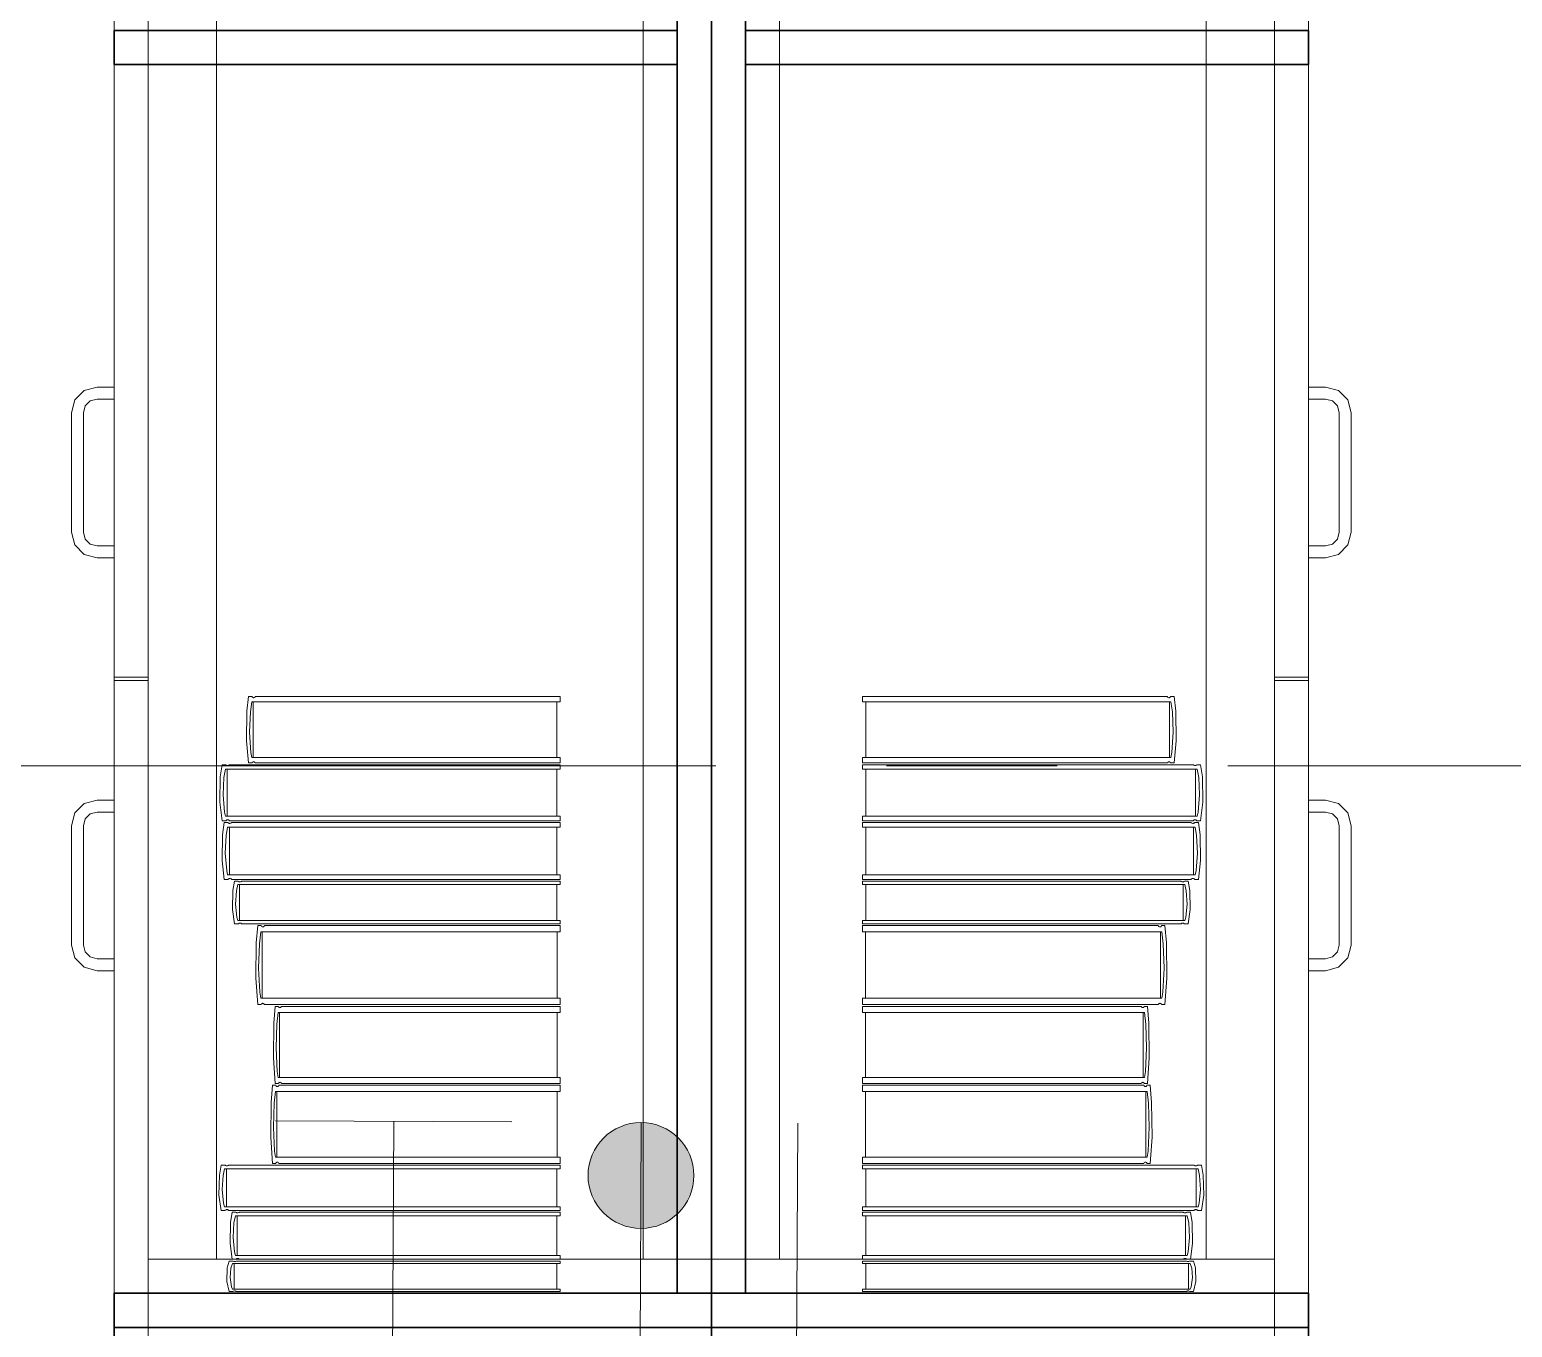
# Model space of a CAD drawing. Header units: inches. Extents: x -19 to 5698, y -728 to 92.
# Drawn here: x 288.664 to 289.534, y 23.352 to 24.113 of the extents above; entities that cross this region are included whole.
import ezdxf

# ---------------------------------------------------------------- set-up
doc = ezdxf.new("R2010")
doc.units = ezdxf.units.IN
doc.header["$MEASUREMENT"] = 0
doc.set_wipeout_variables(frame=1)
for name, pattern in [('HIDDEN', [0.375, 0.25, -0.125]), ('Punto & Raya', [0.65, 0.5, -0.075, 0, -0.075]), ('RAYITAS', [0.375, 0.25, -0.125]), ('Wipeout_Contour', [1, 0, -1])]:
    doc.linetypes.add(name, pattern=pattern)
for name, color, linetype, lineweight in [('00 conduct tomacorr', 120, 'HIDDEN', 30), ('T-TECHO-E', 150, 'Continuous', 20), ('TOMACORRIENTE', 22, 'RAYITAS', 9)]:
    doc.layers.add(name, color=color, linetype=linetype, lineweight=lineweight)
doc.layers.add('Interior - Mobiliario', color=7, linetype='Continuous')
doc.layers.add('Marcador - Secciones', color=7, linetype='Continuous')

# ---------------------------------------------------------------- blocks, each defined once
blk = doc.blocks.new('a')
at = {"layer": 'TOMACORRIENTE', "ltscale": 0.05}
h = blk.add_hatch(color=4, dxfattribs=at)
edge = h.paths.add_edge_path()
edge.add_arc((0, 0.0752), 0.02106, 0, 360)
at = {"layer": 'TOMACORRIENTE', "color": 4}
for p, q in [((-0.14553, 0.09625), (-0.0515, 0.09625)), ((-0.09851, 0.09625), (-0.09851, -0.09657)), ((0, 0.09625), (0, -0.09625)), ((0.06232, -0.09625), (0.06232, 0.09625))]:
    blk.add_line(p, q, dxfattribs=at)
blk.add_circle((0, 0.0752), 0.02106, dxfattribs=at)
blk = doc.blocks.new('CABLE 3FACE')
at = {"layer": 'T-TECHO-E', "rotation": 59.94170052614085}
blk.add_blockref('a', (0, 0), dxfattribs=at)

msp = doc.modelspace()

# ---------------------------------------------------------------- linework, layer by layer
at = {"layer": 'Interior - Mobiliario', "color": 175, "linetype": 'Continuous', "lineweight": 13}
for p, q in [((288.73403, 24.83237), (288.73403, 23.37237)), ((289.04403, 23.37237), (289.04403, 24.83237)), ((289.08403, 23.37237), (289.08403, 24.83237)), ((289.39403, 24.83237), (289.39403, 23.37237)), ((288.69104, 23.89587), (288.69653, 23.90136)), ((288.69653, 23.90136), (288.70403, 23.90337)), ((288.70403, 23.90337), (288.71403, 23.90337)), ((288.71403, 23.90337), (288.71403, 23.89637)), ((289.42403, 23.90337), (289.41403, 23.90337)), ((289.41403, 23.90337), (289.41403, 23.89637)), ((289.43153, 23.90136), (289.42403, 23.90337)), ((289.43702, 23.89587), (289.43153, 23.90136)), ((288.68903, 23.88837), (288.69104, 23.89587)), ((288.6971, 23.89237), (288.69603, 23.88837)), ((288.70003, 23.8953), (288.6971, 23.89237)), ((288.70403, 23.89637), (288.70003, 23.8953)), ((288.71403, 23.89637), (288.70403, 23.89637)), ((289.41403, 23.89637), (289.42403, 23.89637)), ((289.42403, 23.89637), (289.42803, 23.8953)), ((289.42803, 23.8953), (289.43096, 23.89237)), ((289.43096, 23.89237), (289.43203, 23.88837)), ((289.43903, 23.88837), (289.43702, 23.89587)), ((288.68903, 23.81837), (288.68903, 23.88837)), ((288.69603, 23.88837), (288.69603, 23.81837)), ((289.43203, 23.88837), (289.43203, 23.81837)), ((289.43903, 23.81837), (289.43903, 23.88837)), ((288.69104, 23.81087), (288.68903, 23.81837)), ((288.69603, 23.81837), (288.6971, 23.81437)), ((288.6971, 23.81437), (288.70003, 23.81144)), ((288.70003, 23.81144), (288.70403, 23.81037)), ((289.42803, 23.81144), (289.42403, 23.81037)), ((289.43096, 23.81437), (289.42803, 23.81144)), ((289.43203, 23.81837), (289.43096, 23.81437)), ((289.43702, 23.81087), (289.43903, 23.81837)), ((288.69653, 23.80538), (288.69104, 23.81087)), ((288.70403, 23.80337), (288.69653, 23.80538)), ((288.70403, 23.81037), (288.71403, 23.81037)), ((288.71403, 23.80337), (288.70403, 23.80337)), ((288.71403, 23.81037), (288.71403, 23.80337)), ((289.42403, 23.81037), (289.41403, 23.81037)), ((289.41403, 23.81037), (289.41403, 23.80337)), ((289.41403, 23.80337), (289.42403, 23.80337)), ((289.42403, 23.80337), (289.43153, 23.80538)), ((289.43153, 23.80538), (289.43702, 23.81087)), ((288.71403, 23.73337), (288.73403, 23.73337)), ((289.41403, 23.73337), (289.39403, 23.73337)), ((288.71403, 23.73137), (288.73403, 23.73137)), ((289.41403, 23.73137), (289.39403, 23.73137)), ((288.79284, 23.722), (288.79184, 23.71347)), ((288.79483, 23.722), (288.79284, 23.722)), ((288.79383, 23.71306), (288.79467, 23.71889)), ((288.79467, 23.71889), (288.97537, 23.71889)), ((288.79493, 23.72184), (288.79483, 23.722)), ((288.79516, 23.72161), (288.79493, 23.72184)), ((288.79541, 23.72144), (288.79516, 23.72161)), ((288.79567, 23.72135), (288.79541, 23.72144)), ((288.79558, 23.71889), (288.79558, 23.68623)), ((288.79594, 23.72135), (288.79567, 23.72135)), ((288.79621, 23.72142), (288.79594, 23.72135)), ((288.79646, 23.72156), (288.79621, 23.72142)), ((288.7967, 23.72179), (288.79646, 23.72156)), ((288.79685, 23.722), (288.7967, 23.72179)), ((288.97537, 23.722), (288.79685, 23.722)), ((288.97355, 23.68623), (288.97355, 23.71889)), ((288.97537, 23.71889), (288.97537, 23.722)), ((289.15269, 23.71889), (289.15269, 23.722)), ((289.15269, 23.722), (289.33121, 23.722)), ((289.33339, 23.71889), (289.15269, 23.71889)), ((289.15451, 23.68623), (289.15451, 23.71889)), ((289.33121, 23.722), (289.33136, 23.72179)), ((289.33136, 23.72179), (289.3316, 23.72156)), ((289.3316, 23.72156), (289.33185, 23.72142)), ((289.33185, 23.72142), (289.33212, 23.72135)), ((289.33212, 23.72135), (289.33239, 23.72135)), ((289.33239, 23.72135), (289.33265, 23.72144)), ((289.33248, 23.71889), (289.33248, 23.68623)), ((289.33265, 23.72144), (289.3329, 23.72161)), ((289.3329, 23.72161), (289.33313, 23.72184)), ((289.33313, 23.72184), (289.33323, 23.722)), ((289.33323, 23.722), (289.33522, 23.722)), ((289.33423, 23.71306), (289.33339, 23.71889)), ((289.33522, 23.722), (289.33622, 23.71347)), ((288.79184, 23.71347), (288.79162, 23.69609)), ((288.79336, 23.7011), (288.79383, 23.71306)), ((289.33469, 23.7011), (289.33423, 23.71306)), ((289.33622, 23.71347), (289.33644, 23.69609)), ((288.79413, 23.68918), (288.79336, 23.7011)), ((289.33393, 23.68918), (289.33469, 23.7011)), ((288.79162, 23.69609), (288.79284, 23.68312)), ((289.33644, 23.69609), (289.33522, 23.68312)), ((288.77726, 23.68212), (288.77618, 23.67491)), ((288.77941, 23.68212), (288.77726, 23.68212)), ((288.77952, 23.682), (288.77941, 23.68212)), ((288.77977, 23.6818), (288.77952, 23.682)), ((288.78005, 23.68166), (288.77977, 23.6818)), ((288.78033, 23.68158), (288.78005, 23.68166)), ((288.78063, 23.68157), (288.78033, 23.68158)), ((288.78091, 23.68163), (288.78063, 23.68157)), ((288.78119, 23.68176), (288.78091, 23.68163)), ((288.78145, 23.68195), (288.78119, 23.68176)), ((288.78161, 23.68212), (288.78145, 23.68195)), ((288.97537, 23.68212), (288.78161, 23.68212)), ((288.79284, 23.68312), (288.79483, 23.68312)), ((288.79467, 23.68623), (288.79413, 23.68918)), ((288.97537, 23.68623), (288.79467, 23.68623)), ((288.79483, 23.68312), (288.79498, 23.68333)), ((288.79498, 23.68333), (288.79521, 23.68355)), ((288.79521, 23.68355), (288.79547, 23.6837)), ((288.79547, 23.6837), (288.79573, 23.68377)), ((288.79573, 23.68377), (288.796, 23.68376)), ((288.796, 23.68376), (288.79626, 23.68368)), ((288.79626, 23.68368), (288.79652, 23.68351)), ((288.79652, 23.68351), (288.79675, 23.68327)), ((288.79675, 23.68327), (288.79685, 23.68312)), ((288.79685, 23.68312), (288.97537, 23.68312)), ((288.97537, 23.68312), (288.97537, 23.68623)), ((288.97537, 23.67949), (288.97537, 23.68212)), ((289.15269, 23.68312), (289.15269, 23.68623)), ((289.15269, 23.68623), (289.33339, 23.68623)), ((289.33121, 23.68312), (289.15269, 23.68312)), ((289.15269, 23.67949), (289.15269, 23.68212)), ((289.15269, 23.68212), (289.34645, 23.68212)), ((289.33131, 23.68327), (289.33121, 23.68312)), ((289.33154, 23.68351), (289.33131, 23.68327)), ((289.33179, 23.68368), (289.33154, 23.68351)), ((289.33206, 23.68376), (289.33179, 23.68368)), ((289.33233, 23.68377), (289.33206, 23.68376)), ((289.33259, 23.6837), (289.33233, 23.68377)), ((289.33285, 23.68355), (289.33259, 23.6837)), ((289.33308, 23.68333), (289.33285, 23.68355)), ((289.33323, 23.68312), (289.33308, 23.68333)), ((289.33522, 23.68312), (289.33323, 23.68312)), ((289.33339, 23.68623), (289.33393, 23.68918)), ((289.34645, 23.68212), (289.34661, 23.68195)), ((289.34661, 23.68195), (289.34687, 23.68176)), ((289.34687, 23.68176), (289.34714, 23.68163)), ((289.34714, 23.68163), (289.34743, 23.68157)), ((289.34743, 23.68157), (289.34772, 23.68158)), ((289.34772, 23.68158), (289.34801, 23.68166)), ((289.34801, 23.68166), (289.34828, 23.6818)), ((289.34828, 23.6818), (289.34853, 23.682)), ((289.34853, 23.682), (289.34864, 23.68212)), ((289.34864, 23.68212), (289.3508, 23.68212)), ((289.3508, 23.68212), (289.35188, 23.67491)), ((288.77618, 23.67491), (288.77593, 23.66022)), ((288.77783, 23.66445), (288.77833, 23.67457)), ((288.77833, 23.67457), (288.77924, 23.67949)), ((288.77924, 23.67949), (288.97537, 23.67949)), ((288.78023, 23.67949), (288.78023, 23.65188)), ((288.97339, 23.65188), (288.97339, 23.67949)), ((289.34882, 23.67949), (289.15269, 23.67949)), ((289.15467, 23.65188), (289.15467, 23.67949)), ((289.34783, 23.67949), (289.34783, 23.65188)), ((289.34973, 23.67457), (289.34882, 23.67949)), ((289.35023, 23.66445), (289.34973, 23.67457)), ((289.35188, 23.67491), (289.35213, 23.66022)), ((288.77865, 23.65438), (288.77783, 23.66445)), ((289.3494, 23.65438), (289.35023, 23.66445)), ((288.69653, 23.65936), (288.69104, 23.65387)), ((288.70403, 23.66137), (288.69653, 23.65936)), ((288.71403, 23.66137), (288.70403, 23.66137)), ((288.71403, 23.65437), (288.71403, 23.66137)), ((288.77593, 23.66022), (288.77726, 23.64925)), ((289.35213, 23.66022), (289.3508, 23.64925)), ((289.41403, 23.66137), (289.42403, 23.66137)), ((289.41403, 23.65437), (289.41403, 23.66137)), ((289.42403, 23.66137), (289.43153, 23.65936)), ((289.43153, 23.65936), (289.43702, 23.65387)), ((288.69104, 23.65387), (288.68903, 23.64637)), ((288.68903, 23.64637), (288.68903, 23.57637)), ((288.69603, 23.64637), (288.6971, 23.65037)), ((288.69603, 23.57637), (288.69603, 23.64637)), ((288.6971, 23.65037), (288.70003, 23.6533)), ((288.70003, 23.6533), (288.70403, 23.65437)), ((288.70403, 23.65437), (288.71403, 23.65437)), ((288.77726, 23.64925), (288.77941, 23.64925)), ((288.77857, 23.64825), (288.77749, 23.64093)), ((288.78071, 23.64825), (288.77857, 23.64825)), ((288.77924, 23.65188), (288.77865, 23.65438)), ((288.97537, 23.65188), (288.77924, 23.65188)), ((288.77941, 23.64925), (288.77958, 23.64943)), ((288.77958, 23.64943), (288.77983, 23.64962)), ((288.77983, 23.64962), (288.78011, 23.64974)), ((288.78011, 23.64974), (288.7804, 23.6498)), ((288.7804, 23.6498), (288.78069, 23.6498)), ((288.78069, 23.6498), (288.78098, 23.64972)), ((288.78082, 23.64812), (288.78071, 23.64825)), ((288.78107, 23.64792), (288.78082, 23.64812)), ((288.78098, 23.64972), (288.78125, 23.64958)), ((288.78134, 23.64778), (288.78107, 23.64792)), ((288.78125, 23.64958), (288.7815, 23.64938)), ((288.78162, 23.6477), (288.78134, 23.64778)), ((288.7815, 23.64938), (288.78161, 23.64925)), ((288.78161, 23.64925), (288.97537, 23.64925)), ((288.78191, 23.6477), (288.78162, 23.6477)), ((288.7822, 23.64776), (288.78191, 23.6477)), ((288.78247, 23.64788), (288.7822, 23.64776)), ((288.78273, 23.64807), (288.78247, 23.64788)), ((288.78289, 23.64825), (288.78273, 23.64807)), ((288.97537, 23.64825), (288.78289, 23.64825)), ((288.97537, 23.64925), (288.97537, 23.65188)), ((288.97537, 23.64558), (288.97537, 23.64825)), ((289.15269, 23.64925), (289.15269, 23.65188)), ((289.15269, 23.65188), (289.34882, 23.65188)), ((289.34645, 23.64925), (289.15269, 23.64925)), ((289.15269, 23.64558), (289.15269, 23.64825)), ((289.15269, 23.64825), (289.34517, 23.64825)), ((289.34517, 23.64825), (289.34533, 23.64807)), ((289.34533, 23.64807), (289.34558, 23.64788)), ((289.34558, 23.64788), (289.34586, 23.64776)), ((289.34586, 23.64776), (289.34615, 23.6477)), ((289.34615, 23.6477), (289.34644, 23.6477)), ((289.34644, 23.6477), (289.34672, 23.64778)), ((289.34656, 23.64938), (289.34645, 23.64925)), ((289.34681, 23.64958), (289.34656, 23.64938)), ((289.34672, 23.64778), (289.34699, 23.64792)), ((289.34708, 23.64972), (289.34681, 23.64958)), ((289.34699, 23.64792), (289.34724, 23.64812)), ((289.34737, 23.6498), (289.34708, 23.64972)), ((289.34724, 23.64812), (289.34735, 23.64825)), ((289.34735, 23.64825), (289.34949, 23.64825)), ((289.34766, 23.6498), (289.34737, 23.6498)), ((289.34795, 23.64974), (289.34766, 23.6498)), ((289.34822, 23.64962), (289.34795, 23.64974)), ((289.34848, 23.64943), (289.34822, 23.64962)), ((289.34864, 23.64925), (289.34848, 23.64943)), ((289.3508, 23.64925), (289.34864, 23.64925)), ((289.34882, 23.65188), (289.3494, 23.65438)), ((289.34949, 23.64825), (289.35056, 23.64093)), ((289.42403, 23.65437), (289.41403, 23.65437)), ((289.42803, 23.6533), (289.42403, 23.65437)), ((289.43096, 23.65037), (289.42803, 23.6533)), ((289.43203, 23.64637), (289.43096, 23.65037)), ((289.43203, 23.57637), (289.43203, 23.64637)), ((289.43702, 23.65387), (289.43903, 23.64637)), ((289.43903, 23.64637), (289.43903, 23.57637)), ((288.77749, 23.64093), (288.77725, 23.626)), ((288.77913, 23.6303), (288.77963, 23.64058)), ((288.77963, 23.64058), (288.78054, 23.64558)), ((288.78054, 23.64558), (288.97537, 23.64558)), ((288.78152, 23.64558), (288.78152, 23.61753)), ((288.9734, 23.61753), (288.9734, 23.64558)), ((289.34752, 23.64558), (289.15269, 23.64558)), ((289.15465, 23.61753), (289.15465, 23.64558)), ((289.34654, 23.64558), (289.34654, 23.61753)), ((289.34842, 23.64058), (289.34752, 23.64558)), ((289.34892, 23.6303), (289.34842, 23.64058)), ((289.35056, 23.64093), (289.35081, 23.626)), ((288.77996, 23.62006), (288.77913, 23.6303)), ((289.3481, 23.62006), (289.34892, 23.6303)), ((288.77725, 23.626), (288.77857, 23.61486)), ((288.78054, 23.61753), (288.77996, 23.62006)), ((289.34752, 23.61753), (289.3481, 23.62006)), ((289.35081, 23.626), (289.34949, 23.61486)), ((288.77857, 23.61486), (288.78071, 23.61486)), ((288.97537, 23.61753), (288.78054, 23.61753)), ((288.78071, 23.61486), (288.78087, 23.61504)), ((288.78087, 23.61504), (288.78113, 23.61523)), ((288.78113, 23.61523), (288.7814, 23.61536)), ((288.7814, 23.61536), (288.78169, 23.61542)), ((288.78169, 23.61542), (288.78198, 23.61541)), ((288.78198, 23.61541), (288.78226, 23.61533)), ((288.78226, 23.61533), (288.78253, 23.61519)), ((288.78253, 23.61519), (288.78278, 23.61499)), ((288.78278, 23.61499), (288.78289, 23.61486)), ((288.78289, 23.61486), (288.97537, 23.61486)), ((288.78461, 23.61386), (288.78357, 23.60836)), ((288.78669, 23.61386), (288.78461, 23.61386)), ((288.78564, 23.6081), (288.78652, 23.61185)), ((288.78652, 23.61185), (288.97537, 23.61185)), ((288.78679, 23.61376), (288.78669, 23.61386)), ((288.78703, 23.61361), (288.78679, 23.61376)), ((288.7873, 23.6135), (288.78703, 23.61361)), ((288.78757, 23.61345), (288.7873, 23.6135)), ((288.78748, 23.61185), (288.78748, 23.5908)), ((288.78785, 23.61344), (288.78757, 23.61345)), ((288.78813, 23.61349), (288.78785, 23.61344)), ((288.7884, 23.61358), (288.78813, 23.61349)), ((288.78864, 23.61372), (288.7884, 23.61358)), ((288.7888, 23.61386), (288.78864, 23.61372)), ((288.97537, 23.61386), (288.7888, 23.61386)), ((288.97346, 23.5908), (288.97346, 23.61185)), ((288.97537, 23.61486), (288.97537, 23.61753)), ((288.97537, 23.61185), (288.97537, 23.61386)), ((289.15269, 23.61486), (289.15269, 23.61753)), ((289.15269, 23.61753), (289.34752, 23.61753)), ((289.34517, 23.61486), (289.15269, 23.61486)), ((289.15269, 23.61185), (289.15269, 23.61386)), ((289.15269, 23.61386), (289.33926, 23.61386)), ((289.34154, 23.61185), (289.15269, 23.61185)), ((289.15459, 23.5908), (289.15459, 23.61185)), ((289.33926, 23.61386), (289.33941, 23.61372)), ((289.33941, 23.61372), (289.33966, 23.61358)), ((289.33966, 23.61358), (289.33993, 23.61349)), ((289.33993, 23.61349), (289.3402, 23.61344)), ((289.3402, 23.61344), (289.34049, 23.61345)), ((289.34049, 23.61345), (289.34076, 23.6135)), ((289.34058, 23.61185), (289.34058, 23.5908)), ((289.34076, 23.6135), (289.34102, 23.61361)), ((289.34102, 23.61361), (289.34127, 23.61376)), ((289.34127, 23.61376), (289.34137, 23.61386)), ((289.34137, 23.61386), (289.34344, 23.61386)), ((289.34241, 23.6081), (289.34154, 23.61185)), ((289.34344, 23.61386), (289.34449, 23.60836)), ((289.34528, 23.61499), (289.34517, 23.61486)), ((289.34553, 23.61519), (289.34528, 23.61499)), ((289.3458, 23.61533), (289.34553, 23.61519)), ((289.34608, 23.61541), (289.3458, 23.61533)), ((289.34637, 23.61542), (289.34608, 23.61541)), ((289.34666, 23.61536), (289.34637, 23.61542)), ((289.34693, 23.61523), (289.34666, 23.61536)), ((289.34719, 23.61504), (289.34693, 23.61523)), ((289.34735, 23.61486), (289.34719, 23.61504)), ((289.34949, 23.61486), (289.34735, 23.61486)), ((288.78357, 23.60836), (288.78333, 23.59716)), ((288.78516, 23.60039), (288.78564, 23.6081)), ((289.3429, 23.60039), (289.34241, 23.6081)), ((289.34449, 23.60836), (289.34473, 23.59716)), ((288.78333, 23.59716), (288.78461, 23.5888)), ((288.78596, 23.5927), (288.78516, 23.60039)), ((289.3421, 23.5927), (289.3429, 23.60039)), ((289.34473, 23.59716), (289.34344, 23.5888)), ((288.78461, 23.5888), (288.78669, 23.5888)), ((288.78652, 23.5908), (288.78596, 23.5927)), ((288.97537, 23.5908), (288.78652, 23.5908)), ((288.78669, 23.5888), (288.78684, 23.58893)), ((288.78684, 23.58893), (288.78709, 23.58908)), ((288.78709, 23.58908), (288.78736, 23.58917)), ((288.78736, 23.58917), (288.78763, 23.58922)), ((288.78763, 23.58922), (288.78792, 23.58921)), ((288.78792, 23.58921), (288.78819, 23.58916)), ((288.78819, 23.58916), (288.78845, 23.58905)), ((288.78845, 23.58905), (288.78869, 23.5889)), ((288.78869, 23.5889), (288.7888, 23.5888)), ((288.7888, 23.5888), (288.97537, 23.5888)), ((288.79818, 23.5878), (288.79721, 23.57764)), ((288.8001, 23.5878), (288.79818, 23.5878)), ((288.8002, 23.58762), (288.8001, 23.5878)), ((288.80043, 23.58734), (288.8002, 23.58762)), ((288.80067, 23.58714), (288.80043, 23.58734)), ((288.80093, 23.58704), (288.80067, 23.58714)), ((288.80119, 23.58703), (288.80093, 23.58704)), ((288.80145, 23.58711), (288.80119, 23.58703)), ((288.80169, 23.58729), (288.80145, 23.58711)), ((288.80192, 23.58755), (288.80169, 23.58729)), ((288.80207, 23.5878), (288.80192, 23.58755)), ((288.97537, 23.5878), (288.80207, 23.5878)), ((288.97537, 23.5888), (288.97537, 23.5908)), ((288.97537, 23.58409), (288.97537, 23.5878)), ((289.15269, 23.5888), (289.15269, 23.5908)), ((289.15269, 23.5908), (289.34154, 23.5908)), ((289.33926, 23.5888), (289.15269, 23.5888)), ((289.15269, 23.58409), (289.15269, 23.5878)), ((289.15269, 23.5878), (289.32599, 23.5878)), ((289.32599, 23.5878), (289.32614, 23.58755)), ((289.32614, 23.58755), (289.32637, 23.58729)), ((289.32637, 23.58729), (289.32661, 23.58711)), ((289.32661, 23.58711), (289.32687, 23.58703)), ((289.32687, 23.58703), (289.32713, 23.58704)), ((289.32713, 23.58704), (289.32739, 23.58714)), ((289.32739, 23.58714), (289.32763, 23.58734)), ((289.32763, 23.58734), (289.32786, 23.58762)), ((289.32786, 23.58762), (289.32795, 23.5878)), ((289.32795, 23.5878), (289.32988, 23.5878)), ((289.32988, 23.5878), (289.33085, 23.57764)), ((289.33936, 23.5889), (289.33926, 23.5888)), ((289.3396, 23.58905), (289.33936, 23.5889)), ((289.33987, 23.58916), (289.3396, 23.58905)), ((289.34014, 23.58921), (289.33987, 23.58916)), ((289.34042, 23.58922), (289.34014, 23.58921)), ((289.3407, 23.58917), (289.34042, 23.58922)), ((289.34097, 23.58908), (289.3407, 23.58917)), ((289.34121, 23.58893), (289.34097, 23.58908)), ((289.34137, 23.5888), (289.34121, 23.58893)), ((289.34344, 23.5888), (289.34137, 23.5888)), ((289.34154, 23.5908), (289.3421, 23.5927)), ((288.79721, 23.57764), (288.79699, 23.55693)), ((288.79869, 23.56291), (288.79914, 23.57716)), ((288.79914, 23.57716), (288.79995, 23.58409)), ((288.79995, 23.58409), (288.97537, 23.58409)), ((288.80084, 23.58409), (288.80084, 23.5452)), ((288.9736, 23.5452), (288.9736, 23.58409)), ((289.32811, 23.58409), (289.15269, 23.58409)), ((289.15446, 23.5452), (289.15446, 23.58409)), ((289.32722, 23.58409), (289.32722, 23.5452)), ((289.32892, 23.57716), (289.32811, 23.58409)), ((289.32937, 23.56291), (289.32892, 23.57716)), ((289.33085, 23.57764), (289.33107, 23.55693)), ((288.68903, 23.57637), (288.69104, 23.56887)), ((288.69104, 23.56887), (288.69653, 23.56338)), ((288.6971, 23.57237), (288.69603, 23.57637)), ((288.70003, 23.56944), (288.6971, 23.57237)), ((288.70403, 23.56837), (288.70003, 23.56944)), ((288.71403, 23.56837), (288.70403, 23.56837)), ((288.71403, 23.56137), (288.71403, 23.56837)), ((289.41403, 23.56837), (289.42403, 23.56837)), ((289.41403, 23.56137), (289.41403, 23.56837)), ((289.42403, 23.56837), (289.42803, 23.56944)), ((289.42803, 23.56944), (289.43096, 23.57237)), ((289.43096, 23.57237), (289.43203, 23.57637)), ((289.43702, 23.56887), (289.43153, 23.56338)), ((289.43903, 23.57637), (289.43702, 23.56887)), ((288.69653, 23.56338), (288.70403, 23.56137)), ((288.70403, 23.56137), (288.71403, 23.56137)), ((288.79942, 23.54871), (288.79869, 23.56291)), ((289.32863, 23.54871), (289.32937, 23.56291)), ((289.42403, 23.56137), (289.41403, 23.56137)), ((289.43153, 23.56338), (289.42403, 23.56137)), ((288.79699, 23.55693), (288.79818, 23.54149)), ((289.33107, 23.55693), (289.32988, 23.54149)), ((288.79995, 23.5452), (288.79942, 23.54871)), ((288.97537, 23.5452), (288.79995, 23.5452)), ((288.8001, 23.54149), (288.80025, 23.54174)), ((288.80025, 23.54174), (288.80048, 23.542)), ((288.80048, 23.542), (288.80073, 23.54218)), ((288.80073, 23.54218), (288.80098, 23.54227)), ((288.80098, 23.54227), (288.80125, 23.54225)), ((288.80125, 23.54225), (288.8015, 23.54215)), ((288.8015, 23.54215), (288.80175, 23.54195)), ((288.80175, 23.54195), (288.80197, 23.54167)), ((288.97537, 23.54149), (288.97537, 23.5452)), ((289.15269, 23.54149), (289.15269, 23.5452)), ((289.15269, 23.5452), (289.32811, 23.5452)), ((289.32631, 23.54195), (289.32609, 23.54167)), ((289.32656, 23.54215), (289.32631, 23.54195)), ((289.32681, 23.54225), (289.32656, 23.54215)), ((289.32707, 23.54227), (289.32681, 23.54225)), ((289.32733, 23.54218), (289.32707, 23.54227)), ((289.32758, 23.542), (289.32733, 23.54218)), ((289.32781, 23.54174), (289.32758, 23.542)), ((289.32795, 23.54149), (289.32781, 23.54174)), ((289.32811, 23.5452), (289.32863, 23.54871)), ((288.79818, 23.54149), (288.8001, 23.54149)), ((288.80197, 23.54167), (288.80207, 23.54149)), ((288.80207, 23.54149), (288.97537, 23.54149)), ((288.80845, 23.54049), (288.80754, 23.53056)), ((288.81026, 23.54049), (288.80845, 23.54049)), ((288.80935, 23.53009), (288.81012, 23.53687)), ((288.81012, 23.53687), (288.97537, 23.53687)), ((288.81036, 23.54032), (288.81026, 23.54049)), ((288.81057, 23.54004), (288.81036, 23.54032)), ((288.8108, 23.53985), (288.81057, 23.54004)), ((288.81104, 23.53974), (288.8108, 23.53985)), ((288.81095, 23.53687), (288.81095, 23.49883)), ((288.81129, 23.53973), (288.81104, 23.53974)), ((288.81153, 23.53982), (288.81129, 23.53973)), ((288.81176, 23.53999), (288.81153, 23.53982)), ((288.81198, 23.54025), (288.81176, 23.53999)), ((288.81211, 23.54049), (288.81198, 23.54025)), ((288.97537, 23.54049), (288.81211, 23.54049)), ((288.9737, 23.49883), (288.9737, 23.53687)), ((288.97537, 23.53687), (288.97537, 23.54049)), ((289.32599, 23.54149), (289.15269, 23.54149)), ((289.15269, 23.53687), (289.15269, 23.54049)), ((289.15269, 23.54049), (289.31594, 23.54049)), ((289.31794, 23.53687), (289.15269, 23.53687)), ((289.15436, 23.49883), (289.15436, 23.53687)), ((289.31594, 23.54049), (289.31608, 23.54025)), ((289.31608, 23.54025), (289.3163, 23.53999)), ((289.3163, 23.53999), (289.31653, 23.53982)), ((289.31653, 23.53982), (289.31677, 23.53973)), ((289.31677, 23.53973), (289.31702, 23.53974)), ((289.31702, 23.53974), (289.31726, 23.53985)), ((289.3171, 23.53687), (289.3171, 23.49883)), ((289.31726, 23.53985), (289.31749, 23.54004)), ((289.31749, 23.54004), (289.3177, 23.54032)), ((289.3177, 23.54032), (289.31779, 23.54049)), ((289.31779, 23.54049), (289.31961, 23.54049)), ((289.31871, 23.53009), (289.31794, 23.53687)), ((289.31961, 23.54049), (289.32052, 23.53056)), ((289.32609, 23.54167), (289.32599, 23.54149)), ((289.32988, 23.54149), (289.32795, 23.54149)), ((288.80754, 23.53056), (288.80733, 23.51031)), ((288.80893, 23.51615), (288.80935, 23.53009)), ((289.31913, 23.51615), (289.31871, 23.53009)), ((289.32052, 23.53056), (289.32073, 23.51031)), ((288.80962, 23.50226), (288.80893, 23.51615)), ((289.31843, 23.50226), (289.31913, 23.51615)), ((288.80733, 23.51031), (288.80845, 23.49521)), ((289.32073, 23.51031), (289.31961, 23.49521)), ((288.81012, 23.49883), (288.80962, 23.50226)), ((288.97537, 23.49883), (288.81012, 23.49883)), ((288.97537, 23.49521), (288.97537, 23.49883)), ((289.15269, 23.49521), (289.15269, 23.49883)), ((289.15269, 23.49883), (289.31794, 23.49883)), ((289.31794, 23.49883), (289.31843, 23.50226)), ((288.80688, 23.49421), (288.80596, 23.48418)), ((288.80871, 23.49421), (288.80688, 23.49421)), ((288.80779, 23.4837), (288.80857, 23.49055)), ((288.80845, 23.49521), (288.81026, 23.49521)), ((288.80857, 23.49055), (288.97537, 23.49055)), ((288.80881, 23.49403), (288.80871, 23.49421)), ((288.80902, 23.49375), (288.80881, 23.49403)), ((288.80925, 23.49356), (288.80902, 23.49375)), ((288.80949, 23.49345), (288.80925, 23.49356)), ((288.80941, 23.49055), (288.80941, 23.45214)), ((288.80974, 23.49344), (288.80949, 23.49345)), ((288.80999, 23.49353), (288.80974, 23.49344)), ((288.81022, 23.4937), (288.80999, 23.49353)), ((288.81044, 23.49396), (288.81022, 23.4937)), ((288.81026, 23.49521), (288.8104, 23.49545)), ((288.8104, 23.49545), (288.81062, 23.49571)), ((288.81058, 23.49421), (288.81044, 23.49396)), ((288.97537, 23.49421), (288.81058, 23.49421)), ((288.81062, 23.49571), (288.81085, 23.49588)), ((288.81085, 23.49588), (288.81109, 23.49596)), ((288.81109, 23.49596), (288.81134, 23.49595)), ((288.81134, 23.49595), (288.81158, 23.49585)), ((288.81158, 23.49585), (288.81181, 23.49566)), ((288.81181, 23.49566), (288.81202, 23.49538)), ((288.81202, 23.49538), (288.81211, 23.49521)), ((288.81211, 23.49521), (288.97537, 23.49521)), ((288.97369, 23.45214), (288.97369, 23.49055)), ((288.97537, 23.49055), (288.97537, 23.49421)), ((289.31594, 23.49521), (289.15269, 23.49521)), ((289.15269, 23.49055), (289.15269, 23.49421)), ((289.15269, 23.49421), (289.31748, 23.49421)), ((289.31949, 23.49055), (289.15269, 23.49055)), ((289.15437, 23.45214), (289.15437, 23.49055)), ((289.31604, 23.49538), (289.31594, 23.49521)), ((289.31625, 23.49566), (289.31604, 23.49538)), ((289.31648, 23.49585), (289.31625, 23.49566)), ((289.31672, 23.49595), (289.31648, 23.49585)), ((289.31696, 23.49596), (289.31672, 23.49595)), ((289.31721, 23.49588), (289.31696, 23.49596)), ((289.31744, 23.49571), (289.31721, 23.49588)), ((289.31766, 23.49545), (289.31744, 23.49571)), ((289.31748, 23.49421), (289.31762, 23.49396)), ((289.31762, 23.49396), (289.31783, 23.4937)), ((289.31779, 23.49521), (289.31766, 23.49545)), ((289.31961, 23.49521), (289.31779, 23.49521)), ((289.31783, 23.4937), (289.31807, 23.49353)), ((289.31807, 23.49353), (289.31831, 23.49344)), ((289.31831, 23.49344), (289.31856, 23.49345)), ((289.31856, 23.49345), (289.31881, 23.49356)), ((289.31865, 23.49055), (289.31865, 23.45214)), ((289.31881, 23.49356), (289.31904, 23.49375)), ((289.31904, 23.49375), (289.31925, 23.49403)), ((289.31925, 23.49403), (289.31935, 23.49421)), ((289.31935, 23.49421), (289.32118, 23.49421)), ((289.32027, 23.4837), (289.31949, 23.49055)), ((289.32118, 23.49421), (289.3221, 23.48418)), ((288.80596, 23.48418), (288.80575, 23.46373)), ((288.80736, 23.46963), (288.80779, 23.4837)), ((289.32069, 23.46963), (289.32027, 23.4837)), ((289.3221, 23.48418), (289.32231, 23.46373)), ((288.80575, 23.46373), (288.80688, 23.44848)), ((288.80807, 23.45561), (288.80736, 23.46963)), ((289.31999, 23.45561), (289.32069, 23.46963)), ((289.32231, 23.46373), (289.32118, 23.44848)), ((288.80857, 23.45214), (288.80807, 23.45561)), ((289.31949, 23.45214), (289.31999, 23.45561)), ((288.7768, 23.44748), (288.77571, 23.44165)), ((288.77896, 23.44748), (288.7768, 23.44748)), ((288.77907, 23.44738), (288.77896, 23.44748)), ((288.77932, 23.44721), (288.77907, 23.44738)), ((288.77959, 23.4471), (288.77932, 23.44721)), ((288.77988, 23.44704), (288.77959, 23.4471)), ((288.78017, 23.44703), (288.77988, 23.44704)), ((288.78046, 23.44708), (288.78017, 23.44703)), ((288.78074, 23.44718), (288.78046, 23.44708)), ((288.78099, 23.44734), (288.78074, 23.44718)), ((288.78115, 23.44748), (288.78099, 23.44734)), ((288.97537, 23.44748), (288.78115, 23.44748)), ((288.80688, 23.44848), (288.80871, 23.44848)), ((288.97537, 23.45214), (288.80857, 23.45214)), ((288.80871, 23.44848), (288.80885, 23.44872)), ((288.80885, 23.44872), (288.80907, 23.44899)), ((288.80907, 23.44899), (288.8093, 23.44916)), ((288.8093, 23.44916), (288.80955, 23.44924)), ((288.80955, 23.44924), (288.8098, 23.44923)), ((288.8098, 23.44923), (288.81004, 23.44913)), ((288.81004, 23.44913), (288.81027, 23.44893)), ((288.81027, 23.44893), (288.81049, 23.44866)), ((288.81049, 23.44866), (288.81058, 23.44848)), ((288.81058, 23.44848), (288.97537, 23.44848)), ((288.97537, 23.44848), (288.97537, 23.45214)), ((288.97537, 23.44535), (288.97537, 23.44748)), ((289.15269, 23.44848), (289.15269, 23.45214)), ((289.15269, 23.45214), (289.31949, 23.45214)), ((289.31748, 23.44848), (289.15269, 23.44848)), ((289.15269, 23.44535), (289.15269, 23.44748)), ((289.15269, 23.44748), (289.3469, 23.44748)), ((289.31757, 23.44866), (289.31748, 23.44848)), ((289.31778, 23.44893), (289.31757, 23.44866)), ((289.31802, 23.44913), (289.31778, 23.44893)), ((289.31826, 23.44923), (289.31802, 23.44913)), ((289.31851, 23.44924), (289.31826, 23.44923)), ((289.31875, 23.44916), (289.31851, 23.44924)), ((289.31899, 23.44899), (289.31875, 23.44916)), ((289.31921, 23.44872), (289.31899, 23.44899)), ((289.31935, 23.44848), (289.31921, 23.44872)), ((289.32118, 23.44848), (289.31935, 23.44848)), ((289.3469, 23.44748), (289.34707, 23.44734)), ((289.34707, 23.44734), (289.34732, 23.44718)), ((289.34732, 23.44718), (289.3476, 23.44708)), ((289.3476, 23.44708), (289.34789, 23.44703)), ((289.34789, 23.44703), (289.34818, 23.44704)), ((289.34818, 23.44704), (289.34847, 23.4471)), ((289.34847, 23.4471), (289.34874, 23.44721)), ((289.34874, 23.44721), (289.34899, 23.44738)), ((289.34899, 23.44738), (289.3491, 23.44748)), ((289.3491, 23.44748), (289.35126, 23.44748)), ((289.35126, 23.44748), (289.35235, 23.44165)), ((288.77571, 23.44165), (288.77546, 23.42977)), ((288.77737, 23.4332), (288.77787, 23.44137)), ((288.77787, 23.44137), (288.77878, 23.44535)), ((288.77878, 23.44535), (288.97537, 23.44535)), ((288.77978, 23.44535), (288.77978, 23.42303)), ((288.97339, 23.42303), (288.97339, 23.44535)), ((289.34928, 23.44535), (289.15269, 23.44535)), ((289.15467, 23.42303), (289.15467, 23.44535)), ((289.34828, 23.44535), (289.34828, 23.42303)), ((289.35019, 23.44137), (289.34928, 23.44535)), ((289.35069, 23.4332), (289.35019, 23.44137)), ((289.35235, 23.44165), (289.35259, 23.42977)), ((288.77546, 23.42977), (288.7768, 23.42091)), ((288.77819, 23.42505), (288.77737, 23.4332)), ((289.34986, 23.42505), (289.35069, 23.4332)), ((289.35259, 23.42977), (289.35126, 23.42091)), ((288.7768, 23.42091), (288.77896, 23.42091)), ((288.77878, 23.42303), (288.77819, 23.42505)), ((288.97537, 23.42303), (288.77878, 23.42303)), ((288.77896, 23.42091), (288.77912, 23.42105)), ((288.77912, 23.42105), (288.77938, 23.4212)), ((288.77938, 23.4212), (288.77965, 23.4213)), ((288.77965, 23.4213), (288.77994, 23.42135)), ((288.77994, 23.42135), (288.78023, 23.42135)), ((288.78023, 23.42135), (288.78052, 23.42129)), ((288.78052, 23.42129), (288.78079, 23.42117)), ((288.78079, 23.42117), (288.78104, 23.42101)), ((288.78104, 23.42101), (288.78115, 23.42091)), ((288.78115, 23.42091), (288.97537, 23.42091)), ((288.97537, 23.42091), (288.97537, 23.42303)), ((289.15269, 23.42091), (289.15269, 23.42303)), ((289.15269, 23.42303), (289.34928, 23.42303)), ((289.3469, 23.42091), (289.15269, 23.42091)), ((289.34701, 23.42101), (289.3469, 23.42091)), ((289.34726, 23.42117), (289.34701, 23.42101)), ((289.34754, 23.42129), (289.34726, 23.42117)), ((289.34782, 23.42135), (289.34754, 23.42129)), ((289.34812, 23.42135), (289.34782, 23.42135)), ((289.34841, 23.4213), (289.34812, 23.42135)), ((289.34868, 23.4212), (289.34841, 23.4213)), ((289.34894, 23.42105), (289.34868, 23.4212)), ((289.3491, 23.42091), (289.34894, 23.42105)), ((289.35126, 23.42091), (289.3491, 23.42091)), ((289.34928, 23.42303), (289.34986, 23.42505)), ((288.78216, 23.41384), (288.78192, 23.40147)), ((288.78321, 23.41991), (288.78216, 23.41384)), ((288.7853, 23.41991), (288.78321, 23.41991)), ((288.78376, 23.40504), (288.78425, 23.41355)), ((288.78425, 23.41355), (288.78514, 23.4177)), ((288.78514, 23.4177), (288.97537, 23.4177)), ((288.78541, 23.4198), (288.7853, 23.41991)), ((288.78565, 23.41963), (288.78541, 23.4198)), ((288.78592, 23.41952), (288.78565, 23.41963)), ((288.7862, 23.41945), (288.78592, 23.41952)), ((288.7861, 23.4177), (288.7861, 23.39445)), ((288.78648, 23.41945), (288.7862, 23.41945)), ((288.78676, 23.4195), (288.78648, 23.41945)), ((288.78703, 23.4196), (288.78676, 23.4195)), ((288.78727, 23.41976), (288.78703, 23.4196)), ((288.78743, 23.41991), (288.78727, 23.41976)), ((288.97537, 23.41991), (288.78743, 23.41991)), ((288.97345, 23.39445), (288.97345, 23.4177)), ((288.97537, 23.4177), (288.97537, 23.41991)), ((289.15269, 23.4177), (289.15269, 23.41991)), ((289.15269, 23.41991), (289.34063, 23.41991)), ((289.34292, 23.4177), (289.15269, 23.4177)), ((289.15461, 23.39445), (289.15461, 23.4177)), ((289.34063, 23.41991), (289.34078, 23.41976)), ((289.34078, 23.41976), (289.34103, 23.4196)), ((289.34103, 23.4196), (289.3413, 23.4195)), ((289.3413, 23.4195), (289.34158, 23.41945)), ((289.34158, 23.41945), (289.34186, 23.41945)), ((289.34186, 23.41945), (289.34214, 23.41952)), ((289.34196, 23.4177), (289.34196, 23.39445)), ((289.34214, 23.41952), (289.34241, 23.41963)), ((289.34241, 23.41963), (289.34265, 23.4198)), ((289.34265, 23.4198), (289.34275, 23.41991)), ((289.34275, 23.41991), (289.34484, 23.41991)), ((289.3438, 23.41355), (289.34292, 23.4177)), ((289.34429, 23.40504), (289.3438, 23.41355)), ((289.34484, 23.41991), (289.34589, 23.41384)), ((289.34589, 23.41384), (289.34613, 23.40147)), ((288.78457, 23.39655), (288.78376, 23.40504)), ((289.34349, 23.39655), (289.34429, 23.40504)), ((288.78192, 23.40147), (288.78321, 23.39224)), ((288.78514, 23.39445), (288.78457, 23.39655)), ((288.97537, 23.39445), (288.78514, 23.39445)), ((288.97537, 23.39224), (288.97537, 23.39445)), ((289.15269, 23.39224), (289.15269, 23.39445)), ((289.15269, 23.39445), (289.34292, 23.39445)), ((289.34292, 23.39445), (289.34349, 23.39655)), ((289.34613, 23.40147), (289.34484, 23.39224)), ((288.73403, 23.39237), (288.77403, 23.39237)), ((288.77403, 23.39237), (289.02403, 23.39237)), ((288.78031, 23.38732), (288.78007, 23.37933)), ((288.78137, 23.39124), (288.78031, 23.38732)), ((288.78348, 23.39124), (288.78137, 23.39124)), ((288.78193, 23.38163), (288.78242, 23.38713)), ((288.78242, 23.38713), (288.78331, 23.38981)), ((288.78321, 23.39224), (288.7853, 23.39224)), ((288.78331, 23.38981), (288.97537, 23.38981)), ((288.78359, 23.39117), (288.78348, 23.39124)), ((288.78384, 23.39106), (288.78359, 23.39117)), ((288.7841, 23.39099), (288.78384, 23.39106)), ((288.78438, 23.39095), (288.7841, 23.39099)), ((288.78467, 23.39094), (288.78438, 23.39095)), ((288.78495, 23.39097), (288.78467, 23.39094)), ((288.78522, 23.39104), (288.78495, 23.39097)), ((288.78547, 23.39114), (288.78522, 23.39104)), ((288.7853, 23.39224), (288.78546, 23.39239)), ((288.78546, 23.39239), (288.78571, 23.39255)), ((288.78563, 23.39124), (288.78547, 23.39114)), ((288.97537, 23.39124), (288.78563, 23.39124)), ((288.78571, 23.39255), (288.78598, 23.39265)), ((288.78598, 23.39265), (288.78626, 23.3927)), ((288.78626, 23.3927), (288.78654, 23.3927)), ((288.78654, 23.3927), (288.78682, 23.39263)), ((288.78682, 23.39263), (288.78708, 23.39252)), ((288.78708, 23.39252), (288.78733, 23.39235)), ((288.78733, 23.39235), (288.78743, 23.39224)), ((288.78743, 23.39224), (288.97537, 23.39224)), ((288.97537, 23.38981), (288.97537, 23.39124)), ((289.35403, 23.39237), (289.10403, 23.39237)), ((289.34063, 23.39224), (289.15269, 23.39224)), ((289.15269, 23.38981), (289.15269, 23.39124)), ((289.15269, 23.39124), (289.34243, 23.39124)), ((289.34475, 23.38981), (289.15269, 23.38981)), ((289.34073, 23.39235), (289.34063, 23.39224)), ((289.34098, 23.39252), (289.34073, 23.39235)), ((289.34124, 23.39263), (289.34098, 23.39252)), ((289.34152, 23.3927), (289.34124, 23.39263)), ((289.3418, 23.3927), (289.34152, 23.3927)), ((289.34208, 23.39265), (289.3418, 23.3927)), ((289.34235, 23.39255), (289.34208, 23.39265)), ((289.3426, 23.39239), (289.34235, 23.39255)), ((289.34243, 23.39124), (289.34259, 23.39114)), ((289.34259, 23.39114), (289.34284, 23.39104)), ((289.34275, 23.39224), (289.3426, 23.39239)), ((289.34484, 23.39224), (289.34275, 23.39224)), ((289.34284, 23.39104), (289.34311, 23.39097)), ((289.34311, 23.39097), (289.34339, 23.39094)), ((289.34339, 23.39094), (289.34368, 23.39095)), ((289.34368, 23.39095), (289.34396, 23.39099)), ((289.34396, 23.39099), (289.34422, 23.39106)), ((289.34422, 23.39106), (289.34447, 23.39117)), ((289.34447, 23.39117), (289.34458, 23.39124)), ((289.34458, 23.39124), (289.34669, 23.39124)), ((289.34564, 23.38713), (289.34475, 23.38981)), ((289.34613, 23.38163), (289.34564, 23.38713)), ((289.34669, 23.39124), (289.34775, 23.38732)), ((289.34775, 23.38732), (289.34799, 23.37933)), ((289.39403, 23.39237), (289.35403, 23.39237)), ((288.73403, 23.37237), (289.04403, 23.37237)), ((289.39403, 23.37237), (289.08403, 23.37237)), ((288.71403, 23.33237), (288.71403, 23.35237)), ((288.71403, 23.35237), (289.06403, 23.35237)), ((288.71403, 23.35237), (288.71403, 21.85237)), ((289.06403, 23.35237), (288.71403, 23.35237)), ((288.73403, 23.31237), (288.73403, 23.35237)), ((288.73403, 23.35237), (289.06403, 23.35237)), ((289.06403, 23.35237), (289.06403, 23.33237)), ((289.06403, 23.35237), (289.06403, 23.31237)), ((289.06403, 21.85237), (289.06403, 23.35237)), ((289.39403, 23.31237), (289.39403, 23.35237)), ((289.41403, 23.33237), (289.41403, 23.35237)), ((289.41403, 23.35237), (289.41403, 21.85237))]:
    msp.add_line(p, q, dxfattribs=at)
at = {"layer": 'Interior - Mobiliario', "color": 175, "linetype": 'Continuous', "lineweight": 30}
for p, q in [((288.71403, 23.35237), (289.06403, 23.35237)), ((288.71403, 23.35237), (288.71403, 23.33237)), ((289.06403, 23.35237), (289.06403, 23.33237)), ((289.41403, 23.35237), (289.41403, 23.33237))]:
    msp.add_line(p, q, dxfattribs=at)

# ---------------------------------------------------------------- next in the draw order: wipeouts: each hides what was drawn before it
at = {"color": 254, "linetype": 'Wipeout_Contour', "lineweight": 0, "ltscale": 9694.703754}
msp.add_wipeout([(288.71403, 24.11237), (288.71403, 24.09237), (289.04403, 24.09237), (289.04403, 24.11237)], dxfattribs=at).dxf.layer = 'Interior - Mobiliario'
at = {"color": 254, "linetype": 'Wipeout_Contour', "lineweight": 0, "ltscale": 9696.183681}
msp.add_wipeout([(289.41403, 24.11237), (289.08403, 24.11237), (289.08403, 24.09237), (289.41403, 24.09237)], dxfattribs=at).dxf.layer = 'Interior - Mobiliario'

# ---------------------------------------------------------------- next in the draw order: linework, layer by layer
at = {"layer": 'Interior - Mobiliario', "color": 175, "linetype": 'Continuous', "lineweight": 13}
for p, q in [((288.73403, 24.81237), (288.73403, 23.39237)), ((288.77403, 23.39237), (288.77403, 24.81237)), ((289.02403, 24.81237), (289.02403, 23.39237)), ((289.10403, 24.81237), (289.10403, 23.39237)), ((289.35403, 23.39237), (289.35403, 24.81237)), ((289.39403, 24.81237), (289.39403, 23.39237)), ((288.71403, 24.11237), (288.71403, 24.47137)), ((288.73403, 24.11237), (288.73403, 24.47137)), ((289.39403, 24.11237), (289.39403, 24.47137)), ((289.41403, 24.11237), (289.41403, 24.47137)), ((289.04403, 24.11237), (288.71403, 24.11237)), ((288.71403, 24.11237), (288.71403, 24.09237)), ((288.71403, 24.11237), (288.71403, 24.09237)), ((288.71403, 24.11237), (288.73403, 24.11237)), ((289.04403, 24.09237), (289.04403, 24.11237)), ((289.08403, 24.11237), (289.41403, 24.11237)), ((289.08403, 24.09237), (289.08403, 24.11237)), ((289.41403, 24.11237), (289.39403, 24.11237)), ((289.41403, 24.11237), (289.41403, 24.09237)), ((289.41403, 24.11237), (289.41403, 24.09237)), ((288.71403, 24.09237), (289.04403, 24.09237)), ((288.71403, 24.09237), (288.71403, 23.73337)), ((288.71403, 24.09237), (288.73403, 24.09237)), ((288.73403, 24.09237), (288.73403, 23.73337)), ((289.41403, 24.09237), (289.08403, 24.09237)), ((289.39403, 24.09237), (289.39403, 23.73337)), ((289.41403, 24.09237), (289.39403, 24.09237)), ((289.41403, 24.09237), (289.41403, 23.73337))]:
    msp.add_line(p, q, dxfattribs=at)
at = {"layer": 'Interior - Mobiliario', "color": 175, "linetype": 'Continuous', "lineweight": 30}
for p, q in [((288.71403, 24.11237), (289.04403, 24.11237)), ((288.71403, 24.09237), (288.71403, 24.11237)), ((289.04403, 24.09237), (289.04403, 24.11237)), ((289.08403, 24.09237), (289.08403, 24.11237)), ((289.41403, 24.11237), (289.08403, 24.11237)), ((289.41403, 24.09237), (289.41403, 24.11237)), ((288.71403, 24.09237), (289.04403, 24.09237)), ((289.41403, 24.09237), (289.08403, 24.09237))]:
    msp.add_line(p, q, dxfattribs=at)

# ---------------------------------------------------------------- next in the draw order: wipeouts: each hides what was drawn before it
at = {"color": 254, "linetype": 'Wipeout_Contour', "lineweight": 0, "ltscale": 9695.404155}
msp.add_wipeout([(289.04403, 24.83237), (289.04403, 23.37237), (289.06403, 23.37237), (289.06403, 24.83237)], dxfattribs=at).dxf.layer = 'Interior - Mobiliario'

# ---------------------------------------------------------------- next in the draw order: linework, layer by layer
at = {"layer": 'Interior - Mobiliario', "color": 175, "linetype": 'Continuous', "lineweight": 30}
for p, q in [((289.04403, 23.37237), (289.04403, 24.83237)), ((289.06403, 23.37237), (289.06403, 24.83237)), ((289.04403, 23.37237), (289.06403, 23.37237))]:
    msp.add_line(p, q, dxfattribs=at)
at = {"layer": 'Interior - Mobiliario', "color": 175, "linetype": 'Continuous', "lineweight": 13}
for p, q in [((289.04403, 24.83237), (289.04403, 23.37237)), ((289.06403, 23.37237), (289.06403, 24.83237)), ((289.06403, 23.39237), (289.06403, 24.81237)), ((289.04403, 24.11237), (288.71403, 24.11237)), ((289.04403, 24.09237), (289.04403, 24.11237)), ((288.71403, 24.09237), (289.04403, 24.09237)), ((289.02403, 23.39237), (289.06403, 23.39237)), ((289.04403, 23.37237), (289.06403, 23.37237))]:
    msp.add_line(p, q, dxfattribs=at)

# ---------------------------------------------------------------- next in the draw order: wipeouts: each hides what was drawn before it
at = {"color": 254, "linetype": 'Wipeout_Contour', "lineweight": 0, "ltscale": 9694.714768}
msp.add_wipeout([(288.71403, 23.37237), (288.71403, 23.35237), (289.06403, 23.35237), (289.06403, 23.37237)], dxfattribs=at).dxf.layer = 'Interior - Mobiliario'

# ---------------------------------------------------------------- next in the draw order: linework, layer by layer
at = {"layer": 'Interior - Mobiliario', "color": 175, "linetype": 'Continuous', "lineweight": 13}
for p, q in [((288.71403, 23.35237), (288.71403, 24.85237)), ((289.06403, 24.85237), (289.06403, 23.35237)), ((288.71403, 24.83237), (288.71403, 23.37237)), ((288.71403, 24.83237), (288.71403, 23.37237)), ((288.73403, 24.83237), (288.73403, 23.37237)), ((288.73403, 24.83237), (288.73403, 23.37237)), ((289.04403, 23.37237), (289.04403, 24.83237)), ((289.04403, 23.37237), (289.04403, 24.83237)), ((289.04403, 23.37237), (289.04403, 24.83237)), ((289.06403, 23.37237), (289.06403, 24.83237)), ((288.71403, 23.37237), (288.71403, 23.73137)), ((288.73403, 23.37237), (288.73403, 23.73137)), ((288.73403, 23.39237), (288.73403, 23.35237)), ((288.78428, 23.38981), (288.78428, 23.3748)), ((288.97343, 23.3748), (288.97343, 23.38981)), ((289.06403, 23.35237), (289.06403, 23.39237)), ((288.78007, 23.37933), (288.78137, 23.37337)), ((288.78274, 23.37616), (288.78193, 23.38163)), ((289.06403, 23.37237), (288.71403, 23.37237)), ((288.71403, 23.37237), (288.71403, 23.35237)), ((288.71403, 23.37237), (289.06403, 23.37237)), ((288.71403, 23.37237), (289.04403, 23.37237)), ((288.71403, 23.37237), (288.73403, 23.37237)), ((288.73403, 23.37237), (289.04403, 23.37237)), ((288.73403, 23.37237), (289.04403, 23.37237)), ((288.78137, 23.37337), (288.78348, 23.37337)), ((288.78331, 23.3748), (288.78274, 23.37616)), ((288.97537, 23.3748), (288.78331, 23.3748)), ((288.78348, 23.37337), (288.78364, 23.37347)), ((288.78364, 23.37347), (288.78389, 23.37357)), ((288.78389, 23.37357), (288.78416, 23.37364)), ((288.78416, 23.37364), (288.78445, 23.37367)), ((288.78445, 23.37367), (288.78473, 23.37367)), ((288.78473, 23.37367), (288.78501, 23.37362)), ((288.78501, 23.37362), (288.78528, 23.37355)), ((288.78528, 23.37355), (288.78552, 23.37344)), ((288.78552, 23.37344), (288.78563, 23.37337)), ((288.78563, 23.37337), (288.97537, 23.37337)), ((288.97537, 23.37337), (288.97537, 23.3748)), ((289.06403, 23.35237), (289.06403, 23.37237)), ((288.71403, 23.35237), (289.06403, 23.35237)), ((289.06403, 23.35237), (288.71403, 23.35237)), ((288.73403, 23.35237), (289.06403, 23.35237)), ((289.06403, 23.35237), (289.06403, 23.33237)), ((289.41403, 23.35237), (289.06403, 23.35237)), ((289.06403, 23.35237), (289.06403, 23.31237)), ((289.39403, 23.35237), (289.06403, 23.35237)), ((289.06403, 21.85237), (289.06403, 23.35237)), ((289.06403, 23.35237), (289.41403, 23.35237))]:
    msp.add_line(p, q, dxfattribs=at)
at = {"layer": 'Interior - Mobiliario', "color": 175, "linetype": 'Continuous', "lineweight": 30}
for p, q in [((288.71403, 23.37237), (289.06403, 23.37237)), ((288.71403, 23.35237), (288.71403, 23.37237)), ((289.06403, 23.35237), (289.06403, 23.37237)), ((288.71403, 23.35237), (289.06403, 23.35237)), ((289.41403, 23.35237), (289.06403, 23.35237)), ((289.06403, 23.35237), (289.06403, 23.33237))]:
    msp.add_line(p, q, dxfattribs=at)

# ---------------------------------------------------------------- next in the draw order: wipeouts: each hides what was drawn before it
at = {"color": 254, "linetype": 'Wipeout_Contour', "lineweight": 0, "ltscale": 9695.484151}
msp.add_wipeout([(289.08403, 24.83237), (289.06403, 24.83237), (289.06403, 23.37237), (289.08403, 23.37237)], dxfattribs=at).dxf.layer = 'Interior - Mobiliario'

# ---------------------------------------------------------------- next in the draw order: linework, layer by layer
at = {"layer": 'Interior - Mobiliario', "color": 175, "linetype": 'Continuous', "lineweight": 30}
for p, q in [((289.06403, 23.37237), (289.06403, 24.83237)), ((289.08403, 23.37237), (289.08403, 24.83237)), ((289.08403, 23.37237), (289.06403, 23.37237))]:
    msp.add_line(p, q, dxfattribs=at)
at = {"layer": 'Interior - Mobiliario', "color": 175, "linetype": 'Continuous', "lineweight": 13}
for p, q in [((289.06403, 23.37237), (289.06403, 24.83237)), ((289.08403, 24.83237), (289.08403, 23.37237)), ((289.06403, 23.39237), (289.06403, 24.81237)), ((289.08403, 24.11237), (289.41403, 24.11237)), ((289.08403, 24.09237), (289.08403, 24.11237)), ((289.41403, 24.09237), (289.08403, 24.09237)), ((289.10403, 23.39237), (289.06403, 23.39237)), ((289.08403, 23.37237), (289.06403, 23.37237))]:
    msp.add_line(p, q, dxfattribs=at)
at = {"layer": 'Marcador - Secciones', "color": 251, "linetype": 'Punto & Raya', "lineweight": 13, "true_color": 0x636466}
msp.add_line((282.16669, 23.68152), (306.45265, 23.68152), dxfattribs=at)

# ---------------------------------------------------------------- next in the draw order: wipeouts: each hides what was drawn before it
at = {"color": 254, "linetype": 'Wipeout_Contour', "lineweight": 0, "ltscale": 9696.114703}
msp.add_wipeout([(289.41403, 23.37237), (289.06403, 23.37237), (289.06403, 23.35237), (289.41403, 23.35237)], dxfattribs=at).dxf.layer = 'Interior - Mobiliario'

# ---------------------------------------------------------------- next in the draw order: linework, layer by layer
at = {"layer": 'Interior - Mobiliario', "color": 175, "linetype": 'Continuous', "lineweight": 13}
for p, q in [((289.06403, 24.85237), (289.06403, 23.35237)), ((289.41403, 23.35237), (289.41403, 24.85237)), ((289.06403, 23.37237), (289.06403, 24.83237)), ((289.08403, 23.37237), (289.08403, 24.83237)), ((289.08403, 23.37237), (289.08403, 24.83237)), ((289.08403, 23.37237), (289.08403, 24.83237)), ((289.39403, 24.83237), (289.39403, 23.37237)), ((289.39403, 24.83237), (289.39403, 23.37237)), ((289.41403, 24.83237), (289.41403, 23.37237)), ((289.41403, 24.83237), (289.41403, 23.37237)), ((289.39403, 23.37237), (289.39403, 23.73137)), ((289.41403, 23.37237), (289.41403, 23.73137)), ((289.06403, 23.35237), (289.06403, 23.39237)), ((289.15463, 23.3748), (289.15463, 23.38981)), ((289.34378, 23.38981), (289.34378, 23.3748)), ((289.39403, 23.39237), (289.39403, 23.35237)), ((289.34532, 23.37616), (289.34613, 23.38163)), ((289.34799, 23.37933), (289.34669, 23.37337)), ((289.06403, 23.37237), (289.41403, 23.37237)), ((289.06403, 23.35237), (289.06403, 23.37237)), ((289.41403, 23.37237), (289.06403, 23.37237)), ((289.41403, 23.37237), (289.08403, 23.37237)), ((289.39403, 23.37237), (289.08403, 23.37237)), ((289.39403, 23.37237), (289.08403, 23.37237)), ((289.15269, 23.37337), (289.15269, 23.3748)), ((289.15269, 23.3748), (289.34475, 23.3748)), ((289.34243, 23.37337), (289.15269, 23.37337)), ((289.34254, 23.37344), (289.34243, 23.37337)), ((289.34278, 23.37355), (289.34254, 23.37344)), ((289.34305, 23.37362), (289.34278, 23.37355)), ((289.34333, 23.37367), (289.34305, 23.37362)), ((289.34361, 23.37367), (289.34333, 23.37367)), ((289.3439, 23.37364), (289.34361, 23.37367)), ((289.34417, 23.37357), (289.3439, 23.37364)), ((289.34442, 23.37347), (289.34417, 23.37357)), ((289.34458, 23.37337), (289.34442, 23.37347)), ((289.34669, 23.37337), (289.34458, 23.37337)), ((289.34475, 23.3748), (289.34532, 23.37616)), ((289.41403, 23.37237), (289.39403, 23.37237)), ((289.41403, 23.37237), (289.41403, 23.35237)), ((289.41403, 23.35237), (289.06403, 23.35237)), ((289.39403, 23.35237), (289.06403, 23.35237)), ((289.06403, 23.35237), (289.41403, 23.35237))]:
    msp.add_line(p, q, dxfattribs=at)
at = {"layer": 'Interior - Mobiliario', "color": 175, "linetype": 'Continuous', "lineweight": 30}
for p, q in [((289.06403, 23.35237), (289.06403, 23.37237)), ((289.41403, 23.37237), (289.06403, 23.37237)), ((289.41403, 23.35237), (289.41403, 23.37237)), ((289.41403, 23.35237), (289.06403, 23.35237))]:
    msp.add_line(p, q, dxfattribs=at)

# ---------------------------------------------------------------- next in the draw order: block references
at = {"layer": '00 conduct tomacorr', "xscale": 1.47256122672843, "yscale": 1.47256122672843, "zscale": 1.47256122672843, "rotation": 299.7894777823319}
msp.add_blockref('CABLE 3FACE', (289.02225, 23.33064, -0.00063), dxfattribs=at)

doc.saveas('drawing.dxf')
